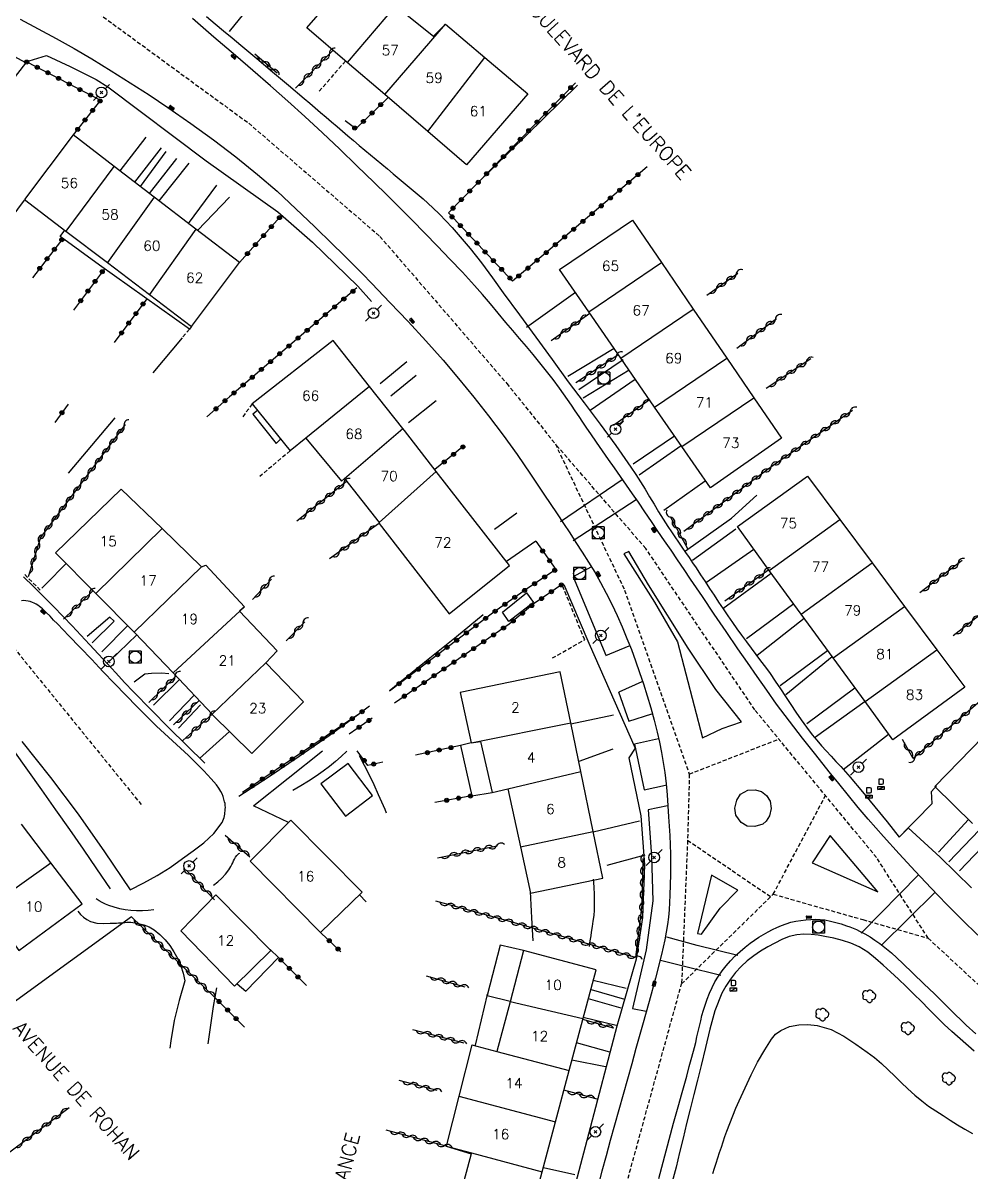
# Model space of a CAD drawing. Header units: millimetres. Extents: x 150997 to 152001, y 151999 to 153001.
# Drawn here: x 151085.1 to 151203.2, y 152324.6 to 152467.8 of the extents above; entities that cross this region are included whole.
import ezdxf
from ezdxf.enums import TextEntityAlignment as Align

# ---------------------------------------------------------------- set-up
doc = ezdxf.new("R2010")
doc.units = ezdxf.units.MM
doc.linetypes.add('DASHED', pattern=[0.75, 0.5, -0.25])
doc.layers.get('0').update_dxf_attribs({"linetype": 'CONTINUOUS'})
for name, color, linetype in [('W0001', 6, 'DASHED'), ('W0008', 7, 'CONTINUOUS'), ('W0014', 7, 'CONTINUOUS'), ('W0015', 2, 'CONTINUOUS'), ('W0017', 7, 'CONTINUOUS'), ('W0020', 2, 'CONTINUOUS'), ('W0101', 7, 'CONTINUOUS'), ('W0104', 1, 'CONTINUOUS'), ('W0105', 7, 'CONTINUOUS'), ('W0112', 1, 'DASHED'), ('W0211', 2, 'CONTINUOUS'), ('W0214', 2, 'CONTINUOUS'), ('W0300', 7, 'CONTINUOUS'), ('W0310', 3, 'CONTINUOUS'), ('W0323', 7, 'CONTINUOUS'), ('W0401', 7, 'CONTINUOUS'), ('W0420', 7, 'CONTINUOUS'), ('W0438', 7, 'CONTINUOUS'), ('W0473', 7, 'CONTINUOUS'), ('W0989', 7, 'CONTINUOUS'), ('W0991', 7, 'CONTINUOUS'), ('W1102', 7, 'CONTINUOUS')]:
    doc.layers.add(name, color=color, linetype=linetype)
doc.styles.get("Standard").update_dxf_attribs({"font": 'romans.shx', "width": 0.85})

# ---------------------------------------------------------------- blocks, each defined once
blk = doc.blocks.new('T401')
for p, q in [((-0.3, 0.3), (0, 0.3)), ((-0.3, -0.25), (-0.3, 0.3)), ((-0.3, 0.15), (0, 0.15)), ((-0.3, 0), (0, 0)), ((0, 0.3), (0, -0.25)), ((-0.3, -0.15), (0, -0.15)), ((-0.3, -0.25), (-0.3, -0.3)), ((-0.3, -0.3), (0, -0.3)), ((0, -0.3), (0, -0.25))]:
    blk.add_line(p, q)
blk = doc.blocks.new('T420')
for p, q in [((0.75, 0.75), (-0.75, 0.75)), ((-0.75, 0.75), (-0.75, -0.75)), ((0.75, 0.75), (0.75, -0.75)), ((0.75, -0.75), (-0.75, -0.75))]:
    blk.add_line(p, q)
blk.add_ellipse((0, 0), major_axis=(-0.53, 0.53), ratio=1, start_param=3.926991, end_param=10.210176)
blk = doc.blocks.new('T473')
for p, q in [((-0.166667, 0.166667), (0.166667, -0.166667)), ((-0.166667, -0.166667), (0.166667, 0.166667)), ((0.500001, 0.500001), (1.000002, 1.000002)), ((-1.000002, -1.000002), (-0.500001, -0.500001))]:
    blk.add_line(p, q)
blk.add_ellipse((0, 0), major_axis=(0.471405, 0.471405), ratio=1, start_param=5.4977871438, end_param=11.780972451)
blk = doc.blocks.new('T438')
for p, q in [((-0.4, 0.2), (0.4, 0.2)), ((-0.4, -0.2), (-0.4, 0.2)), ((0.15, 1.1), (-0.3, 1.1)), ((-0.3, 1.1), (-0.3, 0.5)), ((-0.3, 0.5), (0.15, 0.5)), ((0.3, 0.65), (0.3, 0.95)), ((0.4, 0.2), (0.4, -0.2))]:
    blk.add_line(p, q)
at = {"flags": 128}
for points in [[(-0.4, -0.2), (0.4, 0.2)], [(0.4, -0.2), (-0.4, -0.2)]]:
    blk.add_lwpolyline(points, dxfattribs=at)
for centre, major_axis, start_param, end_param in [((0.15, 0.95), (0.106, -0.106), 0.785398, 2.356194), ((0.15, 0.65), (0.106, 0.106), 3.926991, 5.497787)]:
    blk.add_ellipse(centre, major_axis=major_axis, ratio=1, start_param=start_param, end_param=end_param)
blk = doc.blocks.new('T300')
for p, q in [((-0.8, 0.51), (-0.86, 0.34)), ((-0.86, 0.34), (-0.86, 0.17)), ((-0.86, 0.17), (-0.74, 0.06)), ((-0.69, 0.63), (-0.8, 0.51)), ((-0.8, -0.06), (-0.74, 0.06)), ((-0.74, 0.06), (-0.69, 0.11)), ((-0.57, 0.69), (-0.69, 0.63)), ((-0.46, 0.69), (-0.57, 0.69)), ((-0.29, 0.63), (-0.46, 0.69)), ((-0.29, 0.63), (-0.17, 0.74)), ((-0.23, 0.57), (-0.29, 0.63)), ((-0.17, 0.74), (-0.06, 0.8)), ((-0.06, 0.8), (0.06, 0.8)), ((0.06, 0.8), (0.23, 0.74)), ((0.23, 0.74), (0.34, 0.63)), ((0.34, 0.63), (0.4, 0.51)), ((0.46, 0.46), (0.34, 0.46)), ((0.4, 0.51), (0.4, 0.46)), ((0.57, 0.4), (0.46, 0.46)), ((0.57, 0.4), (0.69, 0.29)), ((0.69, 0.29), (0.74, 0.17)), ((0.74, 0.06), (0.69, -0.17)), ((0.74, 0.17), (0.74, 0.06)), ((-0.8, -0.17), (-0.8, -0.06)), ((-0.8, -0.23), (-0.8, -0.17)), ((-0.74, -0.34), (-0.8, -0.23)), ((-0.69, -0.4), (-0.74, -0.34)), ((-0.51, -0.46), (-0.69, -0.4)), ((-0.4, -0.46), (-0.51, -0.46)), ((-0.4, -0.46), (-0.34, -0.46)), ((-0.34, -0.46), (-0.34, -0.4)), ((-0.34, -0.51), (-0.34, -0.46)), ((-0.29, -0.63), (-0.34, -0.51)), ((-0.17, -0.74), (-0.29, -0.63)), ((-0.06, -0.8), (-0.17, -0.74)), ((0.06, -0.8), (-0.06, -0.8)), ((0.17, -0.74), (0.06, -0.8)), ((0.23, -0.69), (0.17, -0.74)), ((0.29, -0.46), (0.23, -0.46)), ((0.29, -0.63), (0.23, -0.69)), ((0.46, -0.4), (0.29, -0.46)), ((0.34, -0.51), (0.29, -0.63)), ((0.34, -0.51), (0.34, -0.46)), ((0.57, -0.34), (0.46, -0.4)), ((0.63, -0.29), (0.57, -0.34)), ((0.69, -0.17), (0.63, -0.29))]:
    blk.add_line(p, q)
blk = doc.blocks.new('t310o')
at = {"color": 0, "linetype": 'Continuous'}
for centre, start, end in [((-0.5, 0.38), 216.8699, 323.1304), ((0.5, -0.37), 36.8699, 143.1303)]:
    blk.add_arc(centre, 0.625, start, end, dxfattribs=at)
blk = doc.blocks.new('t323o')
at = {"color": 0, "linetype": 'Continuous'}
for radius in [0.25, 0.15]:
    blk.add_circle((0, 0), radius, dxfattribs=at)

msp = doc.modelspace()

# ---------------------------------------------------------------- linework, layer by layer
at = {"layer": 'W0001'}
for points in [[(151090.66, 152471.82), (151092.64, 152470.37), (151113.19, 152455.35), (151129.55, 152441.23), (151145.36, 152422.92), (151151.41, 152415.38)], [(151151.41, 152415.38), (151160.04, 152397.16), (151168.11, 152374.23)], [(151197.88, 152353.77), (151191.44, 152363.83), (151176.27, 152382.24), (151162.68, 152402.34), (151151.41, 152415.38)], [(151031.63, 152347.92), (151053.16, 152367.39), (151083.41, 152390.6), (151099.77, 152370.46)], [(151168.11, 152374.23), (151179.28, 152378.6)], [(151168.11, 152374.23), (151167.89, 152365.94)], [(151178.57, 152359.26), (151185.08, 152371.55)], [(151167.89, 152365.94), (151167.14, 152348.08)], [(151178.23, 152358.93), (151167.89, 152365.94)], [(151167.14, 152348.08), (151178.57, 152359.26), (151189.74, 152356.09), (151197.88, 152353.77)], [(151197.88, 152353.77), (151214.85, 152338.08), (151230.73, 152325.01), (151246.29, 152314.82), (151259.99, 152307.4), (151277.78, 152301.28), (151301.87, 152300.35), (151304.71, 152300.24)], [(151133.62, 152171), (151134.82, 152199.12), (151137.14, 152224.48), (151140.2, 152244.69), (151146.28, 152270.29), (151153.64, 152297.77), (151160.27, 152323.13), (151167.14, 152348.08)]]:
    msp.add_lwpolyline(points, dxfattribs=at)
at = {"layer": 'W0008'}
msp.add_lwpolyline([(151154.75, 152401.9), (151155.55, 152400.65), (151156.32, 152399.38), (151157.05, 152398.09), (151157.76, 152396.78), (151158.45, 152395.39), (151159.11, 152393.99), (151159.73, 152392.57), (151160.33, 152391.14), (151160.89, 152389.74), (151161.42, 152388.33), (151161.92, 152386.91), (151162.39, 152385.48), (151162.86, 152383.98), (151163.31, 152382.48), (151163.72, 152380.97), (151164.09, 152379.44), (151164.38, 152378.19), (151164.64, 152376.94), (151164.86, 152375.67), (151165.06, 152374.41), (151165.22, 152373.03), (151165.33, 152371.66), (151165.42, 152370.28), (151165.52, 152368.9), (151165.6, 152367.75), (151165.67, 152366.59), (151165.73, 152365.43), (151165.77, 152364.27), (151165.78, 152362.98), (151165.77, 152361.7), (151165.74, 152360.41), (151165.69, 152359.13), (151165.64, 152358.21), (151165.58, 152357.3), (151165.5, 152356.38), (151165.39, 152355.47), (151165.24, 152354.53), (151165.06, 152353.59), (151164.85, 152352.66), (151164.64, 152351.74), (151163.9, 152348.8), (151163.1, 152345.87), (151162.27, 152342.96), (151161.45, 152340.04), (151160.93, 152338.12), (151160.39, 152336.21), (151159.86, 152334.3), (151159.32, 152332.38), (151158.79, 152330.47), (151158.26, 152328.56), (151157.73, 152326.64), (151157.21, 152324.73), (151156.53, 152322.14)], dxfattribs=at)
at = {"layer": 'W0014'}
for points in [[(151064.85, 152473.75), (151075.26, 152468.38), (151085.29, 152462.95)], [(151107.92, 152468.63), (151109, 152467.74), (151110.07, 152466.86), (151111.14, 152465.97), (151112.21, 152465.08), (151114.19, 152463.42), (151116.17, 152461.76), (151118.14, 152460.1), (151120.11, 152458.43), (151120.8, 152457.85), (151121.48, 152457.27), (151122.16, 152456.68), (151122.84, 152456.1), (151123.52, 152455.51), (151124.2, 152454.93), (151124.88, 152454.35), (151125.56, 152453.77), (151126.26, 152453.18), (151126.96, 152452.59), (151127.67, 152452), (151128.37, 152451.41), (151129.07, 152450.82), (151129.78, 152450.24), (151130.48, 152449.65), (151131.18, 152449.05), (151132.43, 152448.01), (151133.69, 152446.97), (151134.93, 152445.91), (151136.14, 152444.81), (151136.96, 152444.01), (151137.77, 152443.19), (151138.55, 152442.35), (151139.3, 152441.49), (151140.78, 152439.73), (151142.2, 152437.93), (151143.58, 152436.09), (151144.9, 152434.22)], [(151084.72, 152468.31), (151086.97, 152467.12), (151089.21, 152465.9), (151091.42, 152464.64), (151093.62, 152463.35), (151096.03, 152461.89), (151098.42, 152460.4), (151100.79, 152458.88), (151103.12, 152457.3), (151105.98, 152455.3), (151108.81, 152453.26), (151111.59, 152451.15), (151114.3, 152448.95), (151116.72, 152446.86), (151119.07, 152444.68), (151121.38, 152442.46), (151123.68, 152440.24), (151124.91, 152439.04), (151126.14, 152437.83), (151127.34, 152436.6), (151128.54, 152435.37), (151130.8, 152433.01), (151133.05, 152430.64), (151135.26, 152428.24), (151137.43, 152425.8), (151139.36, 152423.52), (151141.25, 152421.2), (151143.1, 152418.86), (151144.91, 152416.47), (151146.65, 152414.06), (151148.33, 152411.6), (151149.98, 152409.13), (151151.63, 152406.65), (151152.42, 152405.47), (151153.2, 152404.28), (151153.98, 152403.09), (151154.75, 152401.9)], [(151204.07, 152354.14), (151202.11, 152356.08), (151200.16, 152358.04), (151198.24, 152360.03), (151196.24, 152362.14), (151194.27, 152364.28), (151192.32, 152366.44), (151190.4, 152368.62), (151189.16, 152370.08), (151187.94, 152371.55), (151186.73, 152373.04), (151185.54, 152374.53), (151183.87, 152376.62), (151182.22, 152378.72), (151180.59, 152380.83), (151178.99, 152382.96), (151177.76, 152384.67), (151176.56, 152386.39), (151175.37, 152388.12), (151174.17, 152389.85), (151172.69, 152392.01), (151171.21, 152394.18), (151169.74, 152396.35), (151168.27, 152398.52), (151167.45, 152399.72), (151166.64, 152400.92), (151165.83, 152402.12), (151165.02, 152403.31), (151164.2, 152404.51), (151163.39, 152405.71), (151162.57, 152406.91), (151161.76, 152408.1), (151161.02, 152409.17), (151160.28, 152410.24), (151159.53, 152411.31), (151158.79, 152412.38), (151158.04, 152413.44), (151157.3, 152414.51), (151156.56, 152415.58), (151155.82, 152416.65), (151155.33, 152417.36), (151154.85, 152418.07), (151154.38, 152418.79), (151153.9, 152419.5), (151153.42, 152420.21), (151152.94, 152420.92), (151152.44, 152421.63), (151151.94, 152422.32), (151151.14, 152423.39), (151150.32, 152424.45), (151149.49, 152425.49), (151148.65, 152426.52), (151147.81, 152427.53), (151146.96, 152428.53), (151146.11, 152429.53), (151145.25, 152430.53), (151144.28, 152431.68), (151143.31, 152432.83), (151142.34, 152433.98), (151141.34, 152435.11), (151139.82, 152436.78), (151138.27, 152438.42), (151136.71, 152440.04), (151135.14, 152441.66), (151133.57, 152443.25), (151131.99, 152444.84), (151130.4, 152446.41), (151128.81, 152447.97), (151126.67, 152450.04), (151124.53, 152452.1), (151122.37, 152454.15), (151120.19, 152456.17), (151118.05, 152458.11), (151115.89, 152460.01), (151113.72, 152461.9), (151111.54, 152463.79), (151108.86, 152466.09), (151106.17, 152468.38)], [(151085.29, 152462.95), (151087.97, 152463.78), (151090.93, 152462.4), (151094.16, 152460.81), (151095.65, 152459.86)], [(151095.65, 152459.86), (151107.91, 152450.67), (151116.84, 152444.32), (151121.15, 152440.51), (151126.79, 152435.05), (151128.51, 152433.13)], [(151144.9, 152434.22), (151146.94, 152431.45), (151148.97, 152428.67), (151151, 152425.9), (151153.03, 152423.13), (151154.99, 152420.48), (151156.98, 152417.85), (151158.94, 152415.19), (151160.83, 152412.49), (151161.43, 152411.58), (151162.02, 152410.66), (151162.59, 152409.73), (151163.15, 152408.8), (151163.72, 152407.86), (151164.28, 152406.93), (151164.86, 152406), (151165.44, 152405.09), (151165.87, 152404.43), (151166.31, 152403.79), (151166.75, 152403.14), (151167.19, 152402.5), (151167.63, 152401.86), (151168.07, 152401.21), (151168.51, 152400.57), (151168.95, 152399.92), (151169.52, 152399.08), (151170.08, 152398.22), (151170.64, 152397.37), (151171.2, 152396.52), (151171.76, 152395.67), (151172.33, 152394.82), (151172.9, 152393.97), (151173.48, 152393.13), (151174.05, 152392.33), (151174.63, 152391.53), (151175.22, 152390.73), (151175.82, 152389.94), (151176.41, 152389.15), (151177, 152388.36), (151177.59, 152387.56), (151178.17, 152386.76), (151178.83, 152385.81), (151179.48, 152384.85), (151180.11, 152383.89), (151180.75, 152382.92), (151181.39, 152381.96), (151182.05, 152381), (151182.73, 152380.06), (151183.43, 152379.14), (151183.99, 152378.45), (151184.57, 152377.77), (151185.16, 152377.11), (151185.77, 152376.46), (151186.37, 152375.81), (151186.98, 152375.16), (151187.57, 152374.5), (151188.16, 152373.83), (151189.71, 152372), (151191.25, 152370.14), (151192.76, 152368.27), (151194.26, 152366.38)], [(151155.84, 152400.01), (151153.65, 152398.83)], [(151107.74, 152375.6), (151105.48, 152377.8), (151103.25, 152380.01), (151101.03, 152382.25), (151098.83, 152384.5), (151097.72, 152385.66), (151096.63, 152386.83), (151095.53, 152388.01), (151094.45, 152389.19), (151093.36, 152390.37), (151092.27, 152391.55), (151091.18, 152392.72), (151090.07, 152393.88), (151088.85, 152395.13), (151087.62, 152396.37), (151086.38, 152397.61), (151085.13, 152398.83)], [(151153.65, 152398.8), (151157.72, 152389.05)], [(151152.49, 152397.86), (151155.58, 152390.55), (151161.37, 152377.48), (151160.56, 152376.24), (151162.05, 152369.01), (151162.51, 152362.92), (151162.28, 152356.37), (151161.49, 152351.15), (151159.07, 152342.83), (151155.56, 152329.35), (151149.91, 152307.94)], [(151110.19, 152370.79), (151110.11, 152371.12), (151110, 152371.44), (151109.87, 152371.75), (151109.72, 152372.05), (151109.46, 152372.48), (151109.16, 152372.89), (151108.84, 152373.28), (151108.51, 152373.66), (151107.59, 152374.65), (151106.65, 152375.61), (151105.68, 152376.55), (151104.69, 152377.46), (151103.69, 152378.37), (151102.7, 152379.28), (151101.72, 152380.2), (151100.76, 152381.14), (151099.31, 152382.6), (151097.88, 152384.07), (151096.45, 152385.54), (151095.03, 152387.02), (151093.62, 152388.51), (151092.2, 152389.99), (151090.77, 152391.47), (151089.34, 152392.94), (151088.88, 152393.42), (151088.43, 152393.9), (151087.96, 152394.38), (151087.47, 152394.83), (151087.29, 152394.98), (151087.11, 152395.13), (151086.92, 152395.27), (151086.71, 152395.39), (151086.47, 152395.52), (151086.23, 152395.63), (151085.97, 152395.73), (151085.7, 152395.8), (151085.43, 152395.84), (151085.16, 152395.85), (151084.88, 152395.84)], [(151157.72, 152389.02), (151160.63, 152390.2)], [(151162.21, 152385.71), (151159.33, 152384.45)], [(151159.3, 152384.47), (151160.58, 152380.81)], [(151160.58, 152380.81), (151163.42, 152381.72)], [(151082.08, 152379.62), (151083.86, 152377.18), (151085.62, 152374.72), (151087.38, 152372.26), (151089.12, 152369.79), (151090.84, 152367.34), (151092.54, 152364.88), (151094.24, 152362.41), (151095.92, 152359.94)], [(151084.93, 152378.29), (151088.5, 152373.81), (151091.93, 152369.23), (151095.23, 152364.56), (151098.42, 152359.81)], [(151164.28, 152378.62), (151161.26, 152377.96)], [(151113.83, 152370.32), (151122.39, 152377.13)], [(151161.26, 152377.96), (151162.47, 152372.26)], [(151162.47, 152372.26), (151165.15, 152372.85)], [(151098.42, 152359.81), (151100.12, 152360.66), (151101.78, 152361.59), (151103.39, 152362.59), (151104.94, 152363.69), (151106.27, 152364.66), (151107.61, 152365.68), (151108.86, 152366.84), (151109.88, 152368.21), (151109.98, 152368.4), (151110.06, 152368.6), (151110.12, 152368.8), (151110.17, 152369.01), (151110.21, 152369.22), (151110.23, 152369.43), (151110.25, 152369.63), (151110.27, 152369.84), (151110.28, 152370.08), (151110.27, 152370.32), (151110.24, 152370.56), (151110.19, 152370.79)], [(151163, 152369.77), (151163.4, 152364), (151163.57, 152358.42), (151162.73, 152352.33), (151161.04, 152345.03)], [(151165.37, 152370.29), (151163, 152369.77)], [(151194.26, 152366.38), (151195.39, 152367.53)], [(151195.39, 152367.53), (151197.4, 152365.71), (151199.39, 152363.86), (151201.34, 152361.98), (151203.27, 152360.07)], [(151164.32, 152323.82), (151165.23, 152327.27), (151166.15, 152330.71), (151166.47, 152331.89), (151166.8, 152333.07), (151167.12, 152334.25), (151167.45, 152335.42), (151167.78, 152336.6), (151168.1, 152337.78), (151168.42, 152338.96), (151168.74, 152340.14), (151168.91, 152340.8), (151169.06, 152341.47), (151169.22, 152342.13), (151169.37, 152342.8), (151169.53, 152343.47), (151169.69, 152344.13), (151169.88, 152344.79), (151170.09, 152345.45), (151170.34, 152346.19), (151170.62, 152346.92), (151170.94, 152347.64), (151171.3, 152348.34), (151171.74, 152349.04), (151172.21, 152349.71), (151172.72, 152350.35), (151173.26, 152350.97), (151173.83, 152351.56), (151174.43, 152352.12), (151175.06, 152352.65), (151175.71, 152353.16), (151176.24, 152353.55), (151176.79, 152353.91), (151177.35, 152354.24), (151177.92, 152354.56), (151178.46, 152354.85), (151179.02, 152355.12), (151179.58, 152355.37), (151180.17, 152355.58), (151180.78, 152355.76), (151181.39, 152355.9), (151182.02, 152356), (151182.65, 152356.08), (151183.24, 152356.12), (151183.82, 152356.13), (151184.41, 152356.11), (151185, 152356.05), (151185.69, 152355.92), (151186.36, 152355.75), (151187.03, 152355.55), (151187.69, 152355.33), (151188.11, 152355.18), (151188.52, 152355.03), (151188.94, 152354.85), (151189.34, 152354.66), (151189.99, 152354.32), (151190.63, 152353.94), (151191.25, 152353.54), (151191.85, 152353.11), (151193.3, 152351.94), (151194.67, 152350.68), (151196.01, 152349.39), (151197.35, 152348.11), (151198.02, 152347.47), (151198.68, 152346.83), (151199.33, 152346.18), (151199.99, 152345.53), (151200.64, 152344.88), (151201.3, 152344.24), (151201.96, 152343.59), (151202.63, 152342.96), (151203.8, 152341.88)], [(151203.63, 152339.69), (151200.85, 152342.14), (151199.87, 152343.04), (151198.91, 152343.97), (151197.96, 152344.92), (151197.03, 152345.87), (151196.09, 152346.81), (151195.14, 152347.75), (151194.17, 152348.67), (151193.18, 152349.57), (151192.26, 152350.41), (151191.32, 152351.25), (151190.34, 152352.04), (151189.27, 152352.7), (151188.25, 152353.16), (151187.19, 152353.51), (151186.11, 152353.78), (151185.02, 152353.99), (151184.16, 152354.14), (151183.28, 152354.25), (151182.4, 152354.28), (151181.52, 152354.2), (151180.55, 152353.97), (151179.63, 152353.6), (151178.75, 152353.16), (151177.89, 152352.69), (151177, 152352.16), (151176.15, 152351.58), (151175.33, 152350.95), (151174.57, 152350.24), (151173.87, 152349.49), (151173.23, 152348.68), (151172.66, 152347.82), (151172.17, 152346.91), (151171.29, 152344.73), (151170.66, 152342.45), (151170.14, 152340.17), (151169.59, 152337.91), (151169.11, 152336.1), (151168.66, 152334.3), (151168.21, 152332.49), (151167.77, 152330.68), (151167.33, 152328.86), (151166.89, 152327.05), (151166.45, 152325.24), (151165.99, 152323.43)], [(151161.04, 152345.03), (151162.74, 152344.68)]]:
    msp.add_lwpolyline(points, dxfattribs=at)
at = {"layer": 'W0015'}
for points in [[(151159.93, 152401.68), (151163.75, 152395.67), (151166.63, 152390.73), (151169.76, 152378.73), (151172.2, 152379.9), (151174.6, 152380.74), (151171.42, 152384.79), (151167.95, 152389.92), (151163.03, 152397.82), (151160.57, 152401.99)], [(151176.27, 152367.68), (151175.33, 152367.74), (151174.56, 152368.2), (151173.92, 152369.11), (151173.8, 152369.97), (151174.02, 152370.99), (151174.47, 152371.72), (151175.42, 152372.24), (151176.31, 152372.28), (151177.1, 152372.08), (151177.71, 152371.55), (151178.17, 152370.85), (151178.3, 152369.93), (151178.11, 152369.01), (151177.67, 152368.38), (151177.26, 152368)], [(151191.59, 152359.56), (151185.67, 152366.57), (151183.41, 152363.17)], [(151174.14, 152359.75), (151170.86, 152361.62), (151169.13, 152354.36), (151169.64, 152354.27), (151171.97, 152357.52)]]:
    msp.add_lwpolyline(points, close=True, dxfattribs=at)
at = {"layer": 'W0017'}
for points in [[(151114.89, 152471.88), (151110.77, 152466.76)], [(151097.16, 152449.4), (151100.4, 152453.62)], [(151098.99, 152447.99), (151102.34, 152452.27)], [(151099.69, 152447.45), (151102.89, 152451.82)], [(151100.81, 152446.6), (151104.22, 152450.95)], [(151102.03, 152445.66), (151105.79, 152450.35)], [(151105.7, 152442.85), (151109.24, 152447.61)], [(151106.83, 152441.98), (151110.8, 152446.15)], [(151153.92, 152434.23), (151147.81, 152429.88)], [(151158.73, 152427.27), (151152.96, 152423.79)], [(151129.56, 152422.9), (151132.89, 152425.66)], [(151154.32, 152422.17), (151159.85, 152425.88)], [(151160.61, 152424.56), (151154.87, 152421.09)], [(151130.92, 152421.39), (151134.06, 152423.93)], [(151155.76, 152419.57), (151161.37, 152423.45)], [(151133.11, 152418.06), (151136.57, 152420.78)], [(151166.27, 152416.36), (151161.12, 152412.85)], [(151161.85, 152411.53), (151167.09, 152415.18)], [(151164.95, 152407.11), (151170.07, 152410.78)], [(151167.64, 152402.06), (151173.37, 152406.11), (151176.54, 152408.99)], [(151143.84, 152404.77), (151146.61, 152406.79)], [(151173.89, 152404.74), (151168.51, 152400.83)], [(151148.98, 152403.24), (151145.33, 152400.73)], [(151170.26, 152398.15), (151176.14, 152402.28)], [(151087.4, 152397.4), (151087.92, 152397.91), (151090.44, 152400.48)], [(151172.27, 152394.86), (151178.33, 152399.29)], [(151181.12, 152395.45), (151175.22, 152391.07)], [(151093.68, 152390.59), (151096.43, 152393.29), (151095.9, 152393.78), (151093.07, 152391.36)], [(151094.88, 152389.48), (151098.11, 152392.74)], [(151176.56, 152389.07), (151182.42, 152393.67)], [(151095.89, 152388.33), (151099.24, 152391.58)], [(151179.45, 152385.28), (151185.34, 152389.65)], [(151185.92, 152388.86), (151180.14, 152384.11)], [(151098.93, 152385.72), (151100.24, 152386.71), (151101.09, 152386.82), (151102.36, 152386.85), (151103.25, 152386.77)], [(151101.32, 152382.83), (151104.55, 152386.01)], [(151103.33, 152380.87), (151106.39, 152384.06)], [(151182.77, 152380.53), (151188.74, 152385)], [(151104.45, 152379.97), (151107.18, 152382.85)], [(151190.01, 152383.26), (151183.85, 152378.85)], [(151158.64, 152381.59), (151153.36, 152380.46)], [(151107.06, 152376.18), (151110.8, 152379.52)], [(151187.27, 152374.79), (151192.95, 152379.22)], [(151158.59, 152377.34), (151154.32, 152375.81)], [(151194.26, 152366.38), (151198.36, 152370.57), (151198.3, 152372.05), (151198.92, 152372.77)], [(151118.16, 152368.21), (151113.78, 152370.29)], [(151156.13, 152367.05), (151161.89, 152368.41)], [(151202.89, 152368.57), (151199.18, 152364.49)], [(151200.44, 152363.28), (151204.24, 152367.25)], [(151205.49, 152366.02), (151201.78, 152362.18)], [(151162.55, 152364.14), (151157.84, 152362.84)], [(151160.24, 152347.5), (151156.14, 152348.52)], [(151155.89, 152347.4), (151160.03, 152346.2)], [(151159.61, 152345.05), (151155.56, 152346.24)], [(151158.99, 152342.9), (151154.89, 152343.9)], [(151158.22, 152339.57), (151154.05, 152340.74)], [(151157.66, 152337.74), (151153.48, 152338.59)], [(151149.92, 152325.22), (151153.84, 152324.31)]]:
    msp.add_lwpolyline(points, dxfattribs=at)
at = {"layer": 'W0020'}
for points in [[(151152.04, 152405.71), (151159.73, 152410.95)], [(151161.47, 152408.43), (151153.64, 152403.31)], [(151189.51, 152354.42), (151196.73, 152361.7)], [(151198.75, 152359.52), (151192.03, 152352.88)], [(151174.14, 152351.64), (151169.07, 152352.88), (151165.32, 152353.92)], [(151172.04, 152349.11), (151167.66, 152350.2), (151164.52, 152351)]]:
    msp.add_lwpolyline(points, dxfattribs=at)
at = {"layer": 'W0101'}
for points in [[(151125.48, 152462.91), (151120.43, 152467.25), (151126.33, 152474.06), (151131.47, 152469.97)], [(151131.47, 152469.97), (151136.21, 152466.18)], [(151136.21, 152466.18), (151137.71, 152467.69)], [(151137.71, 152467.69), (151142.62, 152463.53)], [(151130.15, 152458.91), (151125.48, 152462.91)], [(151142.62, 152463.53), (151147.98, 152458.99), (151140.34, 152450.17)], [(151135.53, 152454.3), (151130.15, 152458.91)], [(151140.34, 152450.17), (151135.53, 152454.3)], [(151096.42, 152449.96), (151091.33, 152453.88), (151085.24, 152445.84), (151090.41, 152441.91)], [(151101.42, 152446.13), (151096.42, 152449.96)], [(151106.6, 152442.15), (151101.42, 152446.13)], [(151155.57, 152431.85), (151151.93, 152437.11), (151161.02, 152443.27), (151164.63, 152437.98)], [(151090.41, 152441.91), (151095.61, 152437.97)], [(151112.04, 152437.98), (151106.6, 152442.15)], [(151095.61, 152437.97), (151100.82, 152434.02)], [(151100.82, 152434.02), (151106.08, 152430.02), (151112.04, 152437.98)], [(151164.63, 152437.98), (151168.59, 152432.18)], [(151159.56, 152426.07), (151155.57, 152431.85)], [(151168.59, 152432.18), (151172.78, 152426.05)], [(151128.26, 152422.53), (151123.73, 152428.27), (151113.64, 152420.36), (151118.38, 152414.52)], [(151163.79, 152419.96), (151159.56, 152426.07)], [(151172.78, 152426.05), (151176.15, 152421.12)], [(151132.42, 152417.28), (151128.26, 152422.53)], [(151167.18, 152415.05), (151163.79, 152419.96)], [(151176.15, 152421.12), (151179.58, 152416.1), (151170.75, 152409.89)], [(151136.57, 152411.95), (151132.6, 152417.04), (151132.42, 152417.28)], [(151120.33, 152416.1), (151118.38, 152414.52)], [(151120.33, 152416.1), (151124.74, 152410.72), (151125.13, 152411.08)], [(151170.75, 152409.89), (151167.18, 152415.05)], [(151145.71, 152400.24), (151136.57, 152411.95)], [(151178.08, 152399.62), (151174.11, 152405.08), (151182.84, 152411.36), (151186.87, 152405.95)], [(151094.14, 152396.74), (151089.12, 152401.81), (151097.3, 152409.75), (151102.39, 152404.83)], [(151125.13, 152411.08), (151129.46, 152405.6)], [(151129.46, 152405.6), (151129.47, 152405.47)], [(151129.47, 152405.47), (151138.16, 152394.22), (151145.71, 152400.24)], [(151186.87, 152405.95), (151190.91, 152400.54)], [(151102.39, 152404.83), (151107.32, 152400.06)], [(151107.32, 152400.06), (151107.85, 152400.27), (151112.65, 152395.08)], [(151190.91, 152400.54), (151194.94, 152395.13)], [(151182.06, 152394.17), (151178.08, 152399.62)], [(151098.97, 152391.87), (151094.14, 152396.74)], [(151112.65, 152395.08), (151112.06, 152394.54)], [(151112.06, 152394.54), (151116.76, 152389.59), (151115.34, 152388.1)], [(151186.03, 152388.71), (151182.06, 152394.17)], [(151194.94, 152395.13), (151198.98, 152389.72)], [(151103.77, 152386.84), (151098.97, 152391.87)], [(151198.98, 152389.72), (151202.45, 152385.06), (151193.46, 152378.52)], [(151190.01, 152383.26), (151186.03, 152388.71)], [(151108.62, 152381.69), (151103.77, 152386.84)], [(151115.34, 152388.1), (151120.03, 152383.24), (151113.57, 152376.78)], [(151153.33, 152380.62), (151152.02, 152386.97), (151139.53, 152384.4), (151140.91, 152378.11)], [(151193.46, 152378.52), (151190.01, 152383.26)], [(151113.57, 152376.78), (151108.62, 152381.66)], [(151154.58, 152374.57), (151153.33, 152380.62)], [(151203.39, 152368.08), (151198.69, 152372.67), (151206.27, 152380.44), (151211, 152375.88)], [(151140.91, 152378.11), (151142.08, 152378.31)], [(151142.08, 152378.31), (151143.54, 152371.94)], [(151156.13, 152367.07), (151154.58, 152374.57)], [(151143.54, 152371.94), (151145.47, 152372.4)], [(151145.47, 152372.4), (151147.06, 152365.16)], [(151088.54, 152363.19), (151084.87, 152368)], [(151157.32, 152361.27), (151156.13, 152367.07)], [(151147.06, 152365.16), (151148.32, 152359.38), (151157.32, 152361.27)], [(151092.45, 152358.05), (151088.54, 152363.19)], [(151080.67, 152357.62), (151084.56, 152352.25), (151092.45, 152358.05)], [(151154.83, 152343.65), (151156.48, 152349.85), (151147.46, 152352.25), (151145.76, 152345.86)], [(151145.76, 152345.86), (151144.12, 152339.67)], [(151153.13, 152337.28), (151154.83, 152343.65)], [(151141.01, 152340.5), (151139.38, 152334.08)], [(151141.01, 152340.5), (151144.12, 152339.67)], [(151151.43, 152330.89), (151153.13, 152337.28)], [(151139.38, 152334.08), (151137.8, 152327.88), (151140.92, 152326.9)], [(151149.76, 152324.65), (151151.43, 152330.89)], [(151140.92, 152326.9), (151139.27, 152320.73)], [(151148.08, 152318.32), (151149.76, 152324.65)]]:
    msp.add_lwpolyline(points, dxfattribs=at)
for points in [[(151118.43, 152368.49), (151113.36, 152363.39), (151122.15, 152354.5), (151127.33, 152359.51)], [(151115.97, 152352.25), (151109.08, 152359.17), (151104.73, 152354.68), (151111.44, 152347.8)]]:
    msp.add_lwpolyline(points, close=True, dxfattribs=at)
at = {"layer": 'W0104'}
for points in [[(151106.08, 152430.02), (151105.8, 152429.69), (151094.59, 152437.65), (151089.69, 152441.24), (151090.26, 152442.03)], [(151114.28, 152419.56), (151113.71, 152419.08), (151116.6, 152415.42), (151117.18, 152416)], [(151108.62, 152381.66), (151108.62, 152381.69)], [(151140.91, 152378.11), (151139.6, 152377.79), (151140.99, 152371.52), (151143.54, 152371.94)], [(151147.46, 152352.25), (151144.52, 152352.92), (151142.91, 152346.62), (151142.91, 152346.78), (151141.42, 152340.43)], [(151111.74, 152348.09), (151112.82, 152347.19), (151116.91, 152351.37), (151115.86, 152352.36)], [(151142.91, 152346.62), (151145.78, 152345.93)], [(151137.8, 152327.88), (151140.95, 152327.03)]]:
    msp.add_lwpolyline(points, dxfattribs=at)
msp.add_lwpolyline([(151125.57, 152375.57), (151122.2, 152373.02), (151125.24, 152368.99), (151128.61, 152371.55)], close=True, dxfattribs=at)
at = {"layer": 'W0105'}
msp.add_lwpolyline([(151147.82, 152396.81), (151148.67, 152395.63), (151145.6, 152393.26), (151144.82, 152394.41)], close=True, dxfattribs=at)
at = {"layer": 'W0112'}
for points in [[(151125.26, 152463.1), (151121.97, 152459.33)], [(151105.8, 152429.69), (151104.9, 152428.61)], [(151113.64, 152420.36), (151112.31, 152418.58)], [(151118.35, 152414.52), (151114.58, 152411.33)], [(151085.27, 152399.1), (151087.25, 152397.13)], [(151155.07, 152390.95), (151152.35, 152397.6)], [(151151.04, 152388.7), (151155.07, 152390.98)]]:
    msp.add_lwpolyline(points, dxfattribs=at)
at = {"layer": 'W0211'}
for points in [[(151108.82, 152360.37), (151109.34, 152360.8), (151109.83, 152361.26), (151110.29, 152361.76), (151110.71, 152362.29), (151110.86, 152362.5), (151110.98, 152362.72), (151111.09, 152362.95), (151111.2, 152363.18), (151111.31, 152363.41), (151111.43, 152363.64), (151111.56, 152363.86), (151111.71, 152364.07), (151111.79, 152364.16), (151111.88, 152364.24), (151111.97, 152364.32), (151112.08, 152364.38)], [(151148.26, 152359.58), (151148.3, 152358.76), (151148.35, 152357.95), (151148.39, 152357.14), (151148.44, 152356.33), (151148.48, 152355.6), (151148.52, 152354.88), (151148.56, 152354.15), (151148.61, 152353.43)], [(151091.91, 152357.15), (151092.22, 152356.74), (151092.59, 152356.39), (151093.01, 152356.09), (151093.47, 152355.87), (151094.28, 152355.66), (151095.11, 152355.62), (151095.93, 152355.65), (151096.73, 152355.67), (151096.98, 152355.68), (151097.24, 152355.7), (151097.49, 152355.72), (151097.74, 152355.75), (151098, 152355.77), (151098.26, 152355.78), (151098.51, 152355.78), (151098.77, 152355.75), (151099.45, 152355.62), (151100.13, 152355.44), (151100.78, 152355.18), (151101.39, 152354.83), (151102.13, 152354.25), (151102.79, 152353.58), (151103.37, 152352.85), (151103.88, 152352.07), (151104.34, 152351.22), (151104.73, 152350.33), (151105.03, 152349.41), (151105.25, 152348.47)], [(151105.25, 152348.47), (151104.51, 152346.01), (151103.92, 152343.52), (151103.48, 152340.99), (151103.37, 152340.06)], [(151171.04, 152324.44), (151171.26, 152325.1), (151171.47, 152325.76), (151171.68, 152326.42), (151171.89, 152327.09), (151172.11, 152327.75), (151172.33, 152328.41), (151172.55, 152329.07), (151172.79, 152329.72), (151173.15, 152330.68), (151173.52, 152331.63), (151173.91, 152332.58), (151174.33, 152333.51), (151175.06, 152335.13), (151175.8, 152336.75), (151176.61, 152338.34), (151177.53, 152339.87), (151177.93, 152340.52), (151178.35, 152341.18), (151178.86, 152341.81), (151179.5, 152342.29), (151180.59, 152342.76), (151181.74, 152342.99), (151182.9, 152343.03), (151184.05, 152342.9), (151185.78, 152342.39), (151187.38, 152341.57), (151188.86, 152340.59), (151190.28, 152339.59), (151191.2, 152338.9), (151192.07, 152338.16), (151192.91, 152337.38), (151193.72, 152336.58), (151194.53, 152335.78), (151195.35, 152334.99), (151196.2, 152334.22), (151197.08, 152333.49), (151197.94, 152332.85), (151198.83, 152332.25), (151199.73, 152331.67), (151200.63, 152331.09), (151201.54, 152330.51), (151202.46, 152329.96), (151203.39, 152329.42)]]:
    msp.add_lwpolyline(points, dxfattribs=at)
at = {"layer": 'W0214'}
for points in [[(151156.12, 152361.12), (151156.21, 152360.16), (151156.26, 152359.2), (151156.27, 152358.24), (151156.24, 152357.28), (151156.19, 152356.59), (151156.1, 152355.91), (151155.99, 152355.23), (151155.89, 152354.55), (151155.82, 152354.09), (151155.76, 152353.64), (151155.68, 152353.19), (151155.61, 152352.73)], [(151101.36, 152357.32), (151100.65, 152357.23), (151099.94, 152357.18), (151099.22, 152357.19), (151098.51, 152357.23), (151097.81, 152357.32), (151097.12, 152357.45), (151096.44, 152357.63), (151095.77, 152357.85), (151095.35, 152358.02), (151094.94, 152358.22), (151094.55, 152358.45), (151094.18, 152358.7)], [(151109.16, 152347.6), (151108.78, 152345.27), (151108.42, 152342.94), (151108.1, 152340.63)]]:
    msp.add_lwpolyline(points, dxfattribs=at)
at = {"layer": 'W0300'}
for points in [[(151141.55, 152447.69), (151154.18, 152460.09)], [(151104.9, 152428.58), (151101.24, 152424.24)], [(151096.51, 152418.65), (151090.67, 152411.74)], [(151130.72, 152384.65), (151131.36, 152385.16), (151133.57, 152386.93), (151135.78, 152388.71), (151137.45, 152390.05), (151139.11, 152391.39), (151140.77, 152392.74), (151142.43, 152394.1)], [(151111.98, 152371.49), (151115.76, 152373.95), (151119.5, 152376.47), (151123.2, 152379.05), (151126.86, 152381.69), (151128.24, 152382.73)], [(151125.42, 152377.1), (151124.72, 152376.44), (151124, 152375.8), (151123.26, 152375.19), (151122.49, 152374.61), (151121.58, 152373.96), (151120.64, 152373.34), (151119.68, 152372.75), (151118.7, 152372.2)], [(151130.38, 152369.35), (151130.2, 152369.8), (151129.39, 152371.66), (151128.83, 152372.89), (151128.25, 152374.11), (151127.64, 152375.32), (151127.01, 152376.52)], [(151083.36, 152345.43), (151098.57, 152356.47)]]:
    msp.add_lwpolyline(points, dxfattribs=at)
at = {"layer": 'W0310'}
for points in [[(151119.02, 152459.72), (151123.65, 152464.38)], [(151116.76, 152461.59), (151113.95, 152463.97)], [(151170.28, 152433.9), (151174.16, 152436.64)], [(151155.71, 152431.64), (151150.87, 152428.22)], [(151174.02, 152427.33), (151178.97, 152431)], [(151159.21, 152426.42), (151153.97, 152422.99)], [(151183.25, 152425.97), (151177.69, 152422.3)], [(151163.16, 152420.86), (151158.66, 152417.68)], [(151167.44, 152404.49), (151178.58, 152412.71), (151188.46, 152419.58)], [(151097.81, 152417.78), (151087.25, 152403.7), (151085.7, 152398.8)], [(151125.32, 152410.67), (151119.19, 152405.75)], [(151129.36, 152405.41), (151123.28, 152401.05)], [(151167.94, 152402.31), (151165.76, 152406.29)], [(151172.55, 152395.81), (151178.01, 152399.72)], [(151202.11, 152400.87), (151196.86, 152396.82)], [(151116.03, 152398.51), (151113.66, 152395.97)], [(151093.79, 152397.1), (151090.09, 152393.53)], [(151206.08, 152395.42), (151201.01, 152391.47)], [(151117.85, 152390.83), (151120.17, 152393.19)], [(151210.87, 152388.86), (151204.9, 152383.73), (151204.9, 152383.76), (151196.03, 152376.18), (151194.69, 152378.55)], [(151100.74, 152383.17), (151104.13, 152386.45)], [(151107.01, 152383.39), (151103.82, 152380.36)], [(151108.62, 152381.69), (151104.98, 152378.42)], [(151110.25, 152366.61), (151113.34, 152363.91)], [(151136.74, 152363.78), (151144.14, 152365.28)], [(151162.31, 152363.72), (151162.18, 152357.93), (151161.41, 152351.36), (151145.43, 152355.95)], [(151108.93, 152358.57), (151105.51, 152362.15)], [(151127.01, 152359.2), (151127.84, 152358.32)], [(151145.43, 152355.95), (151136.53, 152358.39)], [(151098.57, 152356.45), (151108.86, 152346.53)], [(151135.33, 152349.09), (151140.14, 152347.71)], [(151133.59, 152342.38), (151139.99, 152340.72)], [(151158.65, 152342.55), (151154.83, 152343.65)], [(151136.69, 152334.79), (151131.94, 152336.04)], [(151156.61, 152333.72), (151152.47, 152334.82)], [(151082.57, 152326.52), (151090.83, 152332.69)], [(151137.8, 152327.88), (151130.34, 152329.85)]]:
    msp.add_lwpolyline(points, dxfattribs=at)
at = {"layer": 'W0323'}
for points in [[(151069.98, 152434.3), (151068.75, 152441.26), (151085.54, 152463), (151094.72, 152458.2), (151091.33, 152453.88)], [(151162.86, 152449.91), (151146.09, 152435.67), (151138.08, 152444.17), (151153.93, 152460.39)], [(151130.57, 152458.55), (151126.53, 152454.64), (151125.22, 152455.66)], [(151081.04, 152440.16), (151085.23, 152445.77)], [(151117.09, 152443.64), (151112.04, 152437.98)], [(151090.04, 152440.99), (151086.23, 152436.07)], [(151095.21, 152437.2), (151091.36, 152432.03)], [(151126.68, 152434.83), (151110.78, 152421.24), (151107.99, 152418.75)], [(151100.49, 152433.45), (151096.44, 152428.02)], [(151090.71, 152420.33), (151089.02, 152418.06)], [(151139.96, 152415.08), (151136.4, 152412.17)], [(151148.98, 152403.24), (151151.46, 152399.71), (151147.82, 152397.29), (151143.73, 152394.4), (151130.74, 152384.58)], [(151152.3, 152397.91), (151148.79, 152395.49), (151145.64, 152392.9), (151131.35, 152383.09)], [(151128.25, 152382.69), (151127.05, 152381.79), (151112.41, 152371.93)], [(151128.6, 152381.21), (151125.7, 152379.21)], [(151129.93, 152375.72), (151128.05, 152375.31), (151126.7, 152377.14)], [(151139.6, 152377.79), (151134, 152376.59)], [(151140.99, 152371.52), (151136.4, 152370.71)], [(151122.16, 152354.5), (151124.68, 152352.09)], [(151120.39, 152347.89), (151116.91, 152351.37)], [(151108.86, 152346.53), (151112.68, 152342.7)]]:
    msp.add_lwpolyline(points, dxfattribs=at)
at = {"layer": 'W1102'}
for points in [[(151131.47, 152469.97), (151125.48, 152462.91)], [(151130.15, 152458.91), (151137.71, 152467.69)], [(151135.53, 152454.3), (151142.62, 152463.53)], [(151090.42, 152441.91), (151096.42, 152449.96)], [(151101.42, 152446.13), (151095.61, 152437.97)], [(151106.6, 152442.15), (151100.82, 152434.02)], [(151155.57, 152431.85), (151164.63, 152437.98)], [(151159.56, 152426.07), (151168.59, 152432.18)], [(151163.79, 152419.96), (151172.78, 152426.05)], [(151128.26, 152422.53), (151120.33, 152416.1)], [(151167.18, 152415.05), (151176.15, 152421.12)], [(151125.13, 152411.08), (151132.42, 152417.28)], [(151136.57, 152411.95), (151129.46, 152405.6)], [(151178.08, 152399.62), (151186.87, 152405.95)], [(151102.39, 152404.83), (151094.14, 152396.74)], [(151107.32, 152400.06), (151098.91, 152391.93)], [(151182.06, 152394.17), (151190.91, 152400.54)], [(151112.65, 152395.08), (151103.77, 152386.84)], [(151186.03, 152388.71), (151194.94, 152395.13)], [(151190.01, 152383.26), (151198.98, 152389.72)], [(151115.34, 152388.1), (151108.62, 152381.69)], [(151140.91, 152378.11), (151153.33, 152380.62)], [(151145.47, 152372.4), (151154.58, 152374.57)], [(151147.06, 152365.16), (151156.13, 152367.07)], [(151080.67, 152357.61), (151088.54, 152363.19)], [(151154.85, 152343.72), (151145.76, 152345.86)], [(151144.12, 152339.67), (151153.13, 152337.28)], [(151139.38, 152334.08), (151151.43, 152330.89)], [(151140.95, 152327.03), (151149.76, 152324.65)]]:
    msp.add_lwpolyline(points, dxfattribs=at)

# ---------------------------------------------------------------- block references
at = {"layer": 'W0300'}
for p in [(151190.57, 152346.54), (151184.72, 152344.25), (151195.38, 152342.54), (151200.49, 152336.27)]:
    msp.add_blockref('T300', p, dxfattribs=at)
at = {"layer": 'W0310'}
for p, rotation in [((151123.25, 152463.97), 45.16636000641753), ((151115.1, 152463), 139.7517528922499), ((151116.24, 152462.03), 139.7517528922499), ((151121.13, 152461.85), 45.16636000641753), ((151122.19, 152462.91), 45.16636000641753), ((151120.08, 152460.78), 45.16636000641753), ((151173.95, 152436.5), 35.27647146532442), ((151171.5, 152434.76), 35.27647146532442), ((151172.73, 152435.63), 35.27647146532442), ((151154.54, 152430.82), 215.2231652227339), ((151178.84, 152430.9), 36.58774496210297), ((151152.09, 152429.09), 215.2231652227339), ((151153.32, 152429.95), 215.2231652227339), ((151176.43, 152429.11), 36.58774496210297), ((151177.64, 152430.01), 36.58774496210297), ((151175.23, 152428.22), 36.58774496210297), ((151158.99, 152426.28), 213.1855734789516), ((151157.73, 152425.45), 213.1855734789516), ((151181.44, 152424.78), 213.4355587797216), ((151182.69, 152425.6), 213.4355587797216), ((151155.22, 152423.81), 213.1855734789516), ((151156.48, 152424.63), 213.1855734789516), ((151180.19, 152423.95), 213.4355587797216), ((151178.94, 152423.12), 213.4355587797216), ((151161.11, 152419.41), 215.2091034469201), ((151162.33, 152420.27), 215.2091034469201), ((151188.15, 152419.37), 34.82687079848737), ((151097.66, 152417.59), 233.137436079753), ((151159.88, 152418.54), 215.2091034469201), ((151185.69, 152417.65), 34.82687079848737), ((151186.92, 152418.51), 34.82687079848737), ((151096.76, 152416.39), 233.137436079753), ((151184.46, 152416.8), 34.82687079848737), ((151095.86, 152415.19), 233.137436079753), ((151182, 152415.08), 34.82687079848737), ((151183.23, 152415.94), 34.82687079848737), ((151094.96, 152413.99), 233.137436079753), ((151179.53, 152413.37), 34.82687079848737), ((151180.77, 152414.23), 34.82687079848737), ((151094.06, 152412.79), 233.137436079753), ((151178.31, 152412.51), 36.40206910325728), ((151092.26, 152410.39), 233.137436079753), ((151093.16, 152411.59), 233.137436079753), ((151125.05, 152410.44), 218.7156265395656), ((151175.89, 152410.73), 36.40206910325728), ((151177.1, 152411.62), 36.40206910325728), ((151091.36, 152409.19), 233.137436079753), ((151123.88, 152409.51), 218.7156265395656), ((151173.48, 152408.95), 36.40206910325728), ((151174.69, 152409.84), 36.40206910325728), ((151090.46, 152407.99), 233.137436079753), ((151121.53, 152407.63), 218.7156265395656), ((151122.71, 152408.57), 218.7156265395656), ((151172.27, 152408.06), 36.40206910325728), ((151089.56, 152406.79), 233.137436079753), ((151120.36, 152406.69), 218.7156265395656), ((151165.78, 152406.25), 118.7405098631803), ((151169.86, 152406.28), 36.40206910325728), ((151171.06, 152407.17), 36.40206910325728), ((151088.66, 152405.59), 233.137436079753), ((151166.5, 152404.94), 118.7405098631803), ((151168.65, 152405.39), 36.40206910325728), ((151087.05, 152403.09), 252.449816914881), ((151087.76, 152404.39), 233.137436079753), ((151126.94, 152403.67), 215.6328844567733), ((151128.16, 152404.54), 215.6328844567733), ((151167.22, 152403.62), 118.7405098631803), ((151086.6, 152401.66), 252.449816914881), ((151124.5, 152401.92), 215.6328844567733), ((151125.72, 152402.8), 215.6328844567733), ((151086.15, 152400.23), 252.449816914881), ((151201.61, 152400.48), 217.578038752543), ((151177.43, 152399.31), 35.70045758592571), ((151200.42, 152399.57), 217.578038752543), ((151115.71, 152398.16), 226.9880438229765), ((151174.99, 152397.56), 35.70045758592571), ((151176.21, 152398.43), 35.70045758592571), ((151198.04, 152397.74), 217.578038752543), ((151199.23, 152398.65), 217.578038752543), ((151093.33, 152396.65), 223.9291755452173), ((151114.68, 152397.07), 226.9880438229765), ((151173.77, 152396.68), 35.70045758592571), ((151091.17, 152394.57), 223.9291755452173), ((151092.25, 152395.61), 223.9291755452173), ((151203.38, 152393.31), 217.9732061963467), ((151118.9, 152391.9), 45.46763391508619), ((151119.95, 152392.97), 45.46763391508619), ((151202.2, 152392.39), 217.9732061963467), ((151103.97, 152386.3), 44.10777487192687), ((151102.89, 152385.26), 44.10777487192687), ((151101.82, 152384.21), 44.10777487192687), ((151106, 152382.42), 223.5797344534152), ((151203.09, 152382.21), 220.4857383193109), ((151104.91, 152381.39), 223.5797344534152), ((151107.21, 152380.42), 221.8610373756998), ((151108.33, 152381.42), 221.8610373756998), ((151200.8, 152380.26), 220.4857383193109), ((151201.95, 152381.23), 220.4857383193109), ((151106.09, 152379.42), 221.8610373756998), ((151199.66, 152379.28), 220.4857383193109), ((151195.43, 152377.24), 119.4208697620104), ((151197.38, 152377.34), 220.4857383193109), ((151198.52, 152378.31), 220.4857383193109), ((151196.24, 152376.36), 220.4857383193109), ((151111.38, 152365.62), 318.8429676538886), ((151112.51, 152364.63), 318.8429676538886), ((151142.62, 152364.98), 11.47179254961864), ((151144.09, 152365.27), 11.47179254961864), ((151138.21, 152364.08), 11.47179254961864), ((151139.68, 152364.38), 11.47179254961864), ((151141.15, 152364.68), 11.47179254961864), ((151162.3, 152363.19), 268.7625956615491), ((151105.82, 152361.82), 133.7640633306122), ((151162.26, 152361.69), 268.7625956615491), ((151106.86, 152360.74), 133.7640633306122), ((151162.23, 152360.19), 268.7625956615491), ((151107.89, 152359.66), 133.7640633306122), ((151162.2, 152358.69), 268.7625956615491), ((151137.98, 152357.99), 164.6731778579408), ((151162.1, 152357.2), 263.3276375566998), ((151139.42, 152357.6), 164.6731778579408), ((151140.87, 152357.2), 164.6731778579408), ((151142.32, 152356.8), 164.6731778579408), ((151143.76, 152356.41), 164.6731778579408), ((151161.92, 152355.71), 263.3276375566998), ((151099.65, 152355.41), 316.0659504906274), ((151145.21, 152356.01), 164.6731778579408), ((151146.87, 152355.54), 163.991645370617), ((151148.32, 152355.12), 163.991645370617), ((151100.73, 152354.36), 316.0659504906274), ((151101.81, 152353.32), 316.0659504906274), ((151149.76, 152354.71), 163.991645370617), ((151151.2, 152354.3), 163.991645370617), ((151152.64, 152353.88), 163.991645370617), ((151154.08, 152353.47), 163.991645370617), ((151161.75, 152354.22), 263.3276375566998), ((151102.89, 152352.28), 316.0659504906274), ((151155.53, 152353.05), 163.991645370617), ((151156.97, 152352.64), 163.991645370617), ((151158.41, 152352.23), 163.991645370617), ((151161.57, 152352.73), 263.3276375566998), ((151103.97, 152351.24), 316.0659504906274), ((151105.05, 152350.2), 316.0659504906274), ((151159.85, 152351.81), 163.991645370617), ((151161.29, 152351.4), 163.991645370617), ((151106.13, 152349.16), 316.0659504906274), ((151107.21, 152348.12), 316.0659504906274), ((151136.77, 152348.68), 343.9260137629341), ((151138.21, 152348.26), 343.9260137629341), ((151139.65, 152347.85), 343.9260137629341), ((151108.29, 152347.08), 316.0659504906274), ((151135.04, 152342), 345.4975303361538), ((151156.27, 152343.24), 164.0308537343871), ((151157.71, 152342.82), 164.0308537343871), ((151136.49, 152341.62), 345.4975303361538), ((151137.94, 152341.25), 345.4975303361538), ((151139.39, 152340.87), 345.4975303361538), ((151133.39, 152335.66), 165.2938929357062), ((151134.85, 152335.28), 165.2938929357062), ((151136.3, 152334.89), 165.2938929357062), ((151153.92, 152334.43), 165.0669624206534), ((151155.37, 152334.05), 165.0669624206534), ((151089.78, 152331.91), 36.76069044130554), ((151088.58, 152331.01), 36.76069044130554), ((151086.18, 152329.21), 36.76069044130554), ((151087.38, 152330.11), 36.76069044130554), ((151131.79, 152329.47), 165.2201464542513), ((151133.24, 152329.09), 165.2201464542513), ((151084.98, 152328.32), 36.76069044130554), ((151134.69, 152328.7), 165.2201464542513), ((151136.14, 152328.32), 165.2201464542513), ((151137.59, 152327.94), 165.2201464542513)]:
    msp.add_blockref('t310o', p, dxfattribs=dict(at, rotation=rotation))
at = {"layer": 'W0323'}
for p, rotation in [((151085.52, 152462.97), 52.33194528511309), ((151086.83, 152462.32), 332.3691842856034), ((151088.16, 152461.63), 332.3691842856034), ((151089.49, 152460.93), 332.3691842856034), ((151090.82, 152460.24), 332.3691842856034), ((151092.15, 152459.54), 332.3691842856034), ((151153.33, 152459.78), 45.65510295562679), ((151093.48, 152458.85), 332.3691842856034), ((151094.66, 152458.12), 231.8533183244968), ((151152.29, 152458.7), 45.65510295562679), ((151093.73, 152456.94), 231.8533183244968), ((151128.57, 152456.62), 223.9916292512227), ((151129.65, 152457.66), 223.9916292512227), ((151151.24, 152457.63), 45.65510295562679), ((151092.8, 152455.76), 231.8533183244968), ((151127.49, 152455.57), 223.9916292512227), ((151149.14, 152455.49), 45.65510295562679), ((151150.19, 152456.56), 45.65510295562679), ((151091.88, 152454.58), 231.8533183244968), ((151126.4, 152454.74), 141.9944469359601), ((151148.09, 152454.41), 45.65510295562679), ((151147.04, 152453.34), 45.65510295562679), ((151144.95, 152451.19), 45.65510295562679), ((151146, 152452.27), 45.65510295562679), ((151143.9, 152450.12), 45.65510295562679), ((151142.85, 152449.05), 45.65510295562679), ((151161.71, 152448.94), 220.3480167501369), ((151140.75, 152446.9), 45.65510295562679), ((151141.8, 152447.98), 45.65510295562679), ((151159.43, 152447), 220.3480167501369), ((151160.57, 152447.97), 220.3480167501369), ((151139.7, 152445.83), 45.65510295562679), ((151158.28, 152446.03), 220.3480167501369), ((151138.66, 152444.76), 45.65510295562679), ((151156, 152444.08), 220.3480167501369), ((151157.14, 152445.05), 220.3480167501369), ((151116.03, 152442.46), 228.3037120523142), ((151117.03, 152443.58), 228.3037120523142), ((151138.54, 152443.68), 133.3176608319405), ((151139.57, 152442.59), 133.3176608319405), ((151154.85, 152443.11), 220.3480167501369), ((151115.04, 152441.34), 228.3037120523142), ((151140.6, 152441.49), 133.3176608319405), ((151152.57, 152441.17), 220.3480167501369), ((151153.71, 152442.14), 220.3480167501369), ((151088.98, 152439.63), 232.2478264080837), ((151089.9, 152440.82), 232.2478264080837), ((151114.04, 152440.22), 228.3037120523142), ((151141.63, 152440.4), 133.3176608319405), ((151151.42, 152440.2), 220.3480167501369), ((151088.07, 152438.45), 232.2478264080837), ((151113.04, 152439.1), 228.3037120523142), ((151142.66, 152439.31), 133.3176608319405), ((151143.69, 152438.22), 133.3176608319405), ((151149.14, 152438.26), 220.3480167501369), ((151150.28, 152439.23), 220.3480167501369), ((151087.15, 152437.26), 232.2478264080837), ((151094.94, 152436.84), 233.3459364012392), ((151144.72, 152437.13), 133.3176608319405), ((151147.99, 152437.28), 220.3480167501369), ((151094.05, 152435.64), 233.3459364012392), ((151145.75, 152436.04), 133.3176608319405), ((151146.85, 152436.31), 220.3480167501369), ((151093.15, 152434.43), 233.3459364012392), ((151126.19, 152434.4), 220.5026313739762), ((151092.26, 152433.23), 233.3459364012392), ((151100.03, 152432.83), 233.3020178294187), ((151123.91, 152432.46), 220.5026313739762), ((151125.05, 152433.43), 220.5026313739762), ((151099.13, 152431.63), 233.3020178294187), ((151122.76, 152431.48), 220.5026313739762), ((151098.24, 152430.43), 233.3020178294187), ((151120.48, 152429.53), 220.5026313739762), ((151121.62, 152430.51), 220.5026313739762), ((151097.34, 152429.22), 233.3020178294187), ((151119.34, 152428.56), 220.5026313739762), ((151117.06, 152426.61), 220.5026313739762), ((151118.2, 152427.58), 220.5026313739762), ((151115.92, 152425.64), 220.5026313739762), ((151113.64, 152423.69), 220.5026313739762), ((151114.78, 152424.66), 220.5026313739762), ((151112.5, 152422.71), 220.5026313739762), ((151111.36, 152421.74), 220.5026313739762), ((151109.11, 152419.75), 221.7923500720021), ((151110.23, 152420.75), 221.7923500720021), ((151089.92, 152419.27), 233.3020178293562), ((151138.72, 152414.07), 219.113199029127), ((151139.89, 152415.01), 219.113199029127), ((151137.56, 152413.12), 219.113199029127), ((151149.83, 152402.03), 305.0735235093346), ((151150.69, 152400.81), 305.0735235093346), ((151151.33, 152399.62), 213.5992602933079), ((151148.83, 152397.96), 213.5992602933079), ((151150.08, 152398.79), 213.5992602933079), ((151147.58, 152397.12), 215.2192453497423), ((151150.92, 152396.96), 214.5957216281119), ((151152.16, 152397.81), 214.5957216281119), ((151145.13, 152395.39), 215.2192453497423), ((151146.36, 152396.26), 215.2192453497423), ((151148.47, 152395.23), 219.4138296136665), ((151149.69, 152396.11), 214.5957216281119), ((151142.71, 152393.63), 217.0956084529234), ((151143.91, 152394.53), 215.2192453497423), ((151147.32, 152394.28), 219.4138296136665), ((151141.51, 152392.72), 217.0956084529234), ((151144.95, 152392.43), 214.4616590783528), ((151146.16, 152393.32), 219.4138296136665), ((151139.12, 152390.91), 217.0956084529234), ((151140.32, 152391.82), 217.0956084529234), ((151142.48, 152390.73), 214.4616590783528), ((151143.72, 152391.58), 214.4616590783528), ((151137.92, 152390.01), 217.0956084529234), ((151141.24, 152389.88), 214.4616590783528), ((151135.53, 152388.2), 217.0956084529234), ((151136.73, 152389.11), 217.0956084529234), ((151138.77, 152388.18), 214.4616590783528), ((151140.01, 152389.03), 214.4616590783528), ((151134.33, 152387.3), 217.0956084529234), ((151136.3, 152386.49), 214.4616590783528), ((151137.53, 152387.34), 214.4616590783528), ((151131.94, 152385.49), 217.0956084529234), ((151133.14, 152386.39), 217.0956084529234), ((151135.06, 152385.64), 214.4616590783528), ((151132.59, 152383.94), 214.4616590783528), ((151133.82, 152384.79), 214.4616590783528), ((151126.1, 152381.15), 213.939495155924), ((151127.33, 152382), 217.0956084526879), ((151128.17, 152380.91), 214.4616590783354), ((151123.61, 152379.47), 213.939495155924), ((151124.85, 152380.31), 213.939495155924), ((151126.94, 152380.06), 214.4616590783354), ((151122.36, 152378.63), 213.939495155924), ((151119.87, 152376.96), 213.939495155924), ((151121.12, 152377.8), 213.939495155924), ((151135.47, 152376.9), 192.0900141049052), ((151136.93, 152377.22), 192.0900141049052), ((151138.4, 152377.53), 192.0900141049052), ((151117.38, 152375.28), 213.939495155924), ((151118.63, 152376.12), 213.939495155924), ((151127.59, 152375.93), 126.5468804651864), ((151128.76, 152375.47), 192.0900141047495), ((151114.9, 152373.61), 213.939495155924), ((151116.14, 152374.45), 213.939495155924), ((151113.65, 152372.77), 213.939495155924), ((151137.87, 152370.97), 190.0631972856281), ((151139.35, 152371.23), 190.0631972856281), ((151140.83, 152371.49), 190.0631972856281), ((151123.24, 152353.46), 316.3919996868179), ((151124.33, 152352.43), 316.3919996868179), ((151117.21, 152351.07), 135.006086231129), ((151118.27, 152350.01), 135.006086231129), ((151119.33, 152348.95), 135.006086231129), ((151109.5, 152345.89), 314.8874781086336), ((151110.56, 152344.82), 314.8874781086336), ((151111.62, 152343.76), 314.8874781086336)]:
    msp.add_blockref('t323o', p, dxfattribs=dict(at, rotation=rotation))
at = {"layer": 'W0401'}
for p, rotation in [((151111.41, 152463.72), 49.12817464415502), ((151103.49, 152457.15), 235.324609230417), ((151133.45, 152430.61), 223.0719055575744), ((151163.81, 152404.77), 34.19735379775049), ((151156.64, 152399.05), 209.9902491459241), ((151087.66, 152394.54), 47.2936131538463), ((151185.93, 152373.8), 38.72366551920458), ((151183, 152356.26), 273.6549136826657), ((151163.6, 152348.14), 164.9224753416456)]:
    msp.add_blockref('T401', p, dxfattribs=dict(at, rotation=rotation))
at = {"layer": 'W0420'}
for p in [(151157.46, 152423.56), (151156.76, 152404.28), (151154.44, 152399.22), (151099.04, 152388.82), (151184.22, 152355.17)]:
    msp.add_blockref('T420', p, dxfattribs=at)
at = {"layer": 'W0438'}
for p in [(151190.5, 152371.41), (151192.01, 152372.49), (151173.61, 152347.39)]:
    msp.add_blockref('T438', p, dxfattribs=at)
at = {"layer": 'W0473'}
for p in [(151094.83, 152459.19), (151128.75, 152431.66), (151158.9, 152417.2), (151157.07, 152391.49), (151095.77, 152388.27), (151189.18, 152375.1), (151163.73, 152363.85), (151105.76, 152362.78), (151156.4, 152329.64)]:
    msp.add_blockref('T473', p, dxfattribs=at)

# ---------------------------------------------------------------- texts
at = {"layer": 'W0989'}
for s, rotation, p in [("BOULEVARD DE L'EUROPE   ", 311.9598, (151146.99, 152470.56)), ('AVENUE DE ROHAN   ', 311.6907, (151083.71, 152342.44)), ('AVENUE BEATRICE CUSANCE', 75.3093, (151118.8, 152297.65))]:
    msp.add_text(s, height=1.75, rotation=rotation, dxfattribs=at).set_placement(p)
at = {"layer": 'W0991'}
for s, p in [('57', (151130.84, 152464.44)), ('59', (151136.31, 152461)), ('61', (151141.81, 152456.85)), ('56', (151090.84, 152447.89)), ('58', (151095.91, 152443.97)), ('60', (151101.12, 152440.07)), ('65', (151158.29, 152437.56)), ('62', (151106.46, 152436.09)), ('67', (151162.1, 152432.02)), ('69', (151166.17, 152426.07)), ('66', (151120.91, 152421.39)), ('71', (151169.98, 152420.55)), ('68', (151126.31, 152416.62)), ('73', (151173.29, 152415.5)), ('70', (151130.69, 152411.37)), ('75', (151180.46, 152405.49)), ('15', (151095.68, 152403.25)), ('72', (151137.4, 152403.09)), ('77', (151184.46, 152400.06)), ('17', (151100.66, 152398.35)), ('19', (151105.8, 152393.56)), ('79', (151188.47, 152394.63)), ('81', (151192.47, 152389.19)), ('21', (151110.52, 152388.38)), ('83', (151196.18, 152384.12)), ('23', (151114.32, 152382.44)), ('2', (151146.43, 152382.54)), ('4', (151148.39, 152376.28)), ('6', (151150.79, 152369.87)), ('8', (151152.2, 152363.22)), ('16', (151120.3, 152361.49)), ('10', (151086.41, 152357.72)), ('12', (151110.32, 152353.49)), ('10', (151151.14, 152347.95)), ('12', (151149.45, 152341.57)), ('14', (151146.25, 152335.7)), ('16', (151144.6, 152329.36))]:
    msp.add_text(s, height=1.25, dxfattribs=at).set_placement(p, align=Align.MIDDLE_CENTER)

doc.saveas('drawing.dxf')
